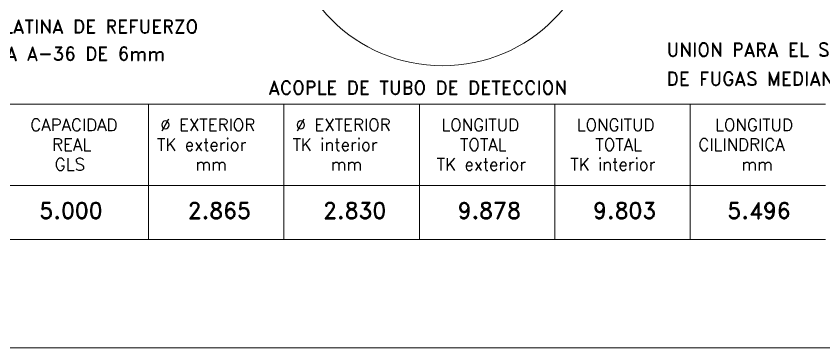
# Model space of a CAD drawing. Extents: x 174420 to 213214, y -41877 to -13498.
# Drawn here: x 177340 to 181814, y -29821 to -27984 of the extents above; entities that cross this region are included whole.
import ezdxf

# ---------------------------------------------------------------- set-up
doc = ezdxf.new("R2010")
doc.units = 0
doc.header["$LTSCALE"] = 500
doc.header["$MEASUREMENT"] = 0
doc.layers.get('0').update_dxf_attribs({"linetype": 'CONTINUOUS', "lineweight": 9})
doc.layers.add('COTAS', color=2, linetype='CONTINUOUS', lineweight=9)
doc.layers.add('FIBRA', color=3, linetype='CONTINUOUS', lineweight=20)
doc.styles.add('ROMAND', font='romand')

msp = doc.modelspace()

# ---------------------------------------------------------------- linework, layer by layer
at = {"lineweight": 9}
for p, q in [((175823.8, -28471), (179573.8, -28471)), ((178073.8, -28921), (178073.8, -28471)), ((178823.8, -28921), (178823.8, -28471)), ((179573.8, -28921), (179573.8, -28471)), ((179573.8, -28471), (180323.8, -28471)), ((179573.8, -28471), (179573.8, -28921)), ((180323.8, -28921), (180323.8, -28471)), ((180323.8, -28471), (181073.8, -28471)), ((180323.8, -28471), (180323.8, -28921)), ((181073.8, -28921), (181073.8, -28471)), ((181073.8, -28471), (181823.8, -28471)), ((181073.8, -28471), (181073.8, -28921)), ((179573.8, -28921), (175823.8, -28921)), ((178073.8, -28921), (178073.8, -29221)), ((178823.8, -28921), (178823.8, -29221)), ((179573.8, -28921), (179573.8, -29221)), ((180323.8, -28921), (179573.8, -28921)), ((179573.8, -29221), (179573.8, -28921)), ((180323.8, -28921), (180323.8, -29221)), ((181073.8, -28921), (180323.8, -28921)), ((180323.8, -29221), (180323.8, -28921)), ((181073.8, -28921), (181073.8, -29221)), ((181823.8, -28921), (181073.8, -28921)), ((181073.8, -29221), (181073.8, -28921)), ((175823.8, -29221), (179573.8, -29221)), ((179573.8, -29221), (180323.8, -29221)), ((180323.8, -29221), (181073.8, -29221)), ((181073.8, -29221), (181823.8, -29221)), ((175823.8, -29821), (179573.8, -29821)), ((175823.8, -29821), (179573.8, -29821)), ((179573.8, -29821), (180323.8, -29821)), ((179573.8, -29821), (180323.8, -29821)), ((180323.8, -29821), (181073.8, -29821)), ((180323.8, -29821), (181073.8, -29821)), ((181073.8, -29821), (181823.8, -29821)), ((181073.8, -29821), (181823.8, -29821))]:
    msp.add_line(p, q, dxfattribs=at)
msp.add_circle((179702.1, -27391.4), 867.4, dxfattribs=at)
at = {"layer": 'FIBRA', "lineweight": 9}
msp.add_line((174420.2, -29821), (186322.4, -29821), dxfattribs=at)

# ---------------------------------------------------------------- texts
at = {"lineweight": 9, "style": 'ROMAND'}
for s, height, p in [('CAPACIDAD', 67.5, (177418.4, -28619.9)), ('%%C EXTERIOR', 67.5, (178137.9, -28619.9)), ('%%C EXTERIOR', 67.5, (178887.9, -28619.9)), ('LONGITUD', 67.5, (179695.2, -28619.9)), ('LONGITUD', 67.5, (180445.2, -28619.9)), ('LONGITUD', 67.5, (181212.1, -28619.9)), ('REAL', 67.5, (177538.9, -28729.1)), ('TK exterior', 67.5, (178121.1, -28729.1)), ('TK interior', 67.5, (178871.1, -28729.1)), ('TOTAL', 67.5, (179798.9, -28729.1)), ('TOTAL', 67.5, (180548.9, -28729.1)), ('CILINDRICA', 67.5, (181119.4, -28729.1)), ('GLS', 67.5, (177554, -28838.4)), ('mm', 67.5, (178333.6, -28838.4)), ('mm', 67.5, (179083.6, -28838.4)), ('TK exterior', 67.5, (179670.1, -28838.4)), ('TK interior', 67.5, (180410.1, -28838.4)), ('mm', 67.5, (181357.9, -28838.4)), ('5.000', 90, (177468.5, -29105.5)), ('2.865', 90, (178290, -29105.5)), ('2.830', 90, (179040, -29105.5)), ('9.878', 90, (179785.4, -29105.5)), ('9.803', 90, (180535.4, -29105.5)), ('5.496', 90, (181279.8, -29105.5))]:
    msp.add_text(s, height=height, dxfattribs=at).set_placement(p)
at = {"layer": 'COTAS', "lineweight": 9, "style": 'ROMAND'}
for s, p in [('DETALLE DE PLATINA DE REFUERZO', (176552.3, -28078.8)), ('UNION PARA EL SISTEMA DE DETECCION', (180942.8, -28207.3)), ('P.R. EN LAMINA A-36 DE 6mm', (176552.3, -28228.9)), ('DE FUGAS MEDIANTE SONDA O PRESION', (180942.8, -28368.1)), ('ACOPLE DE TUBO DE DETECCION', (178736.9, -28417))]:
    msp.add_text(s, height=75, dxfattribs=at).set_placement(p)

doc.saveas('drawing.dxf')
